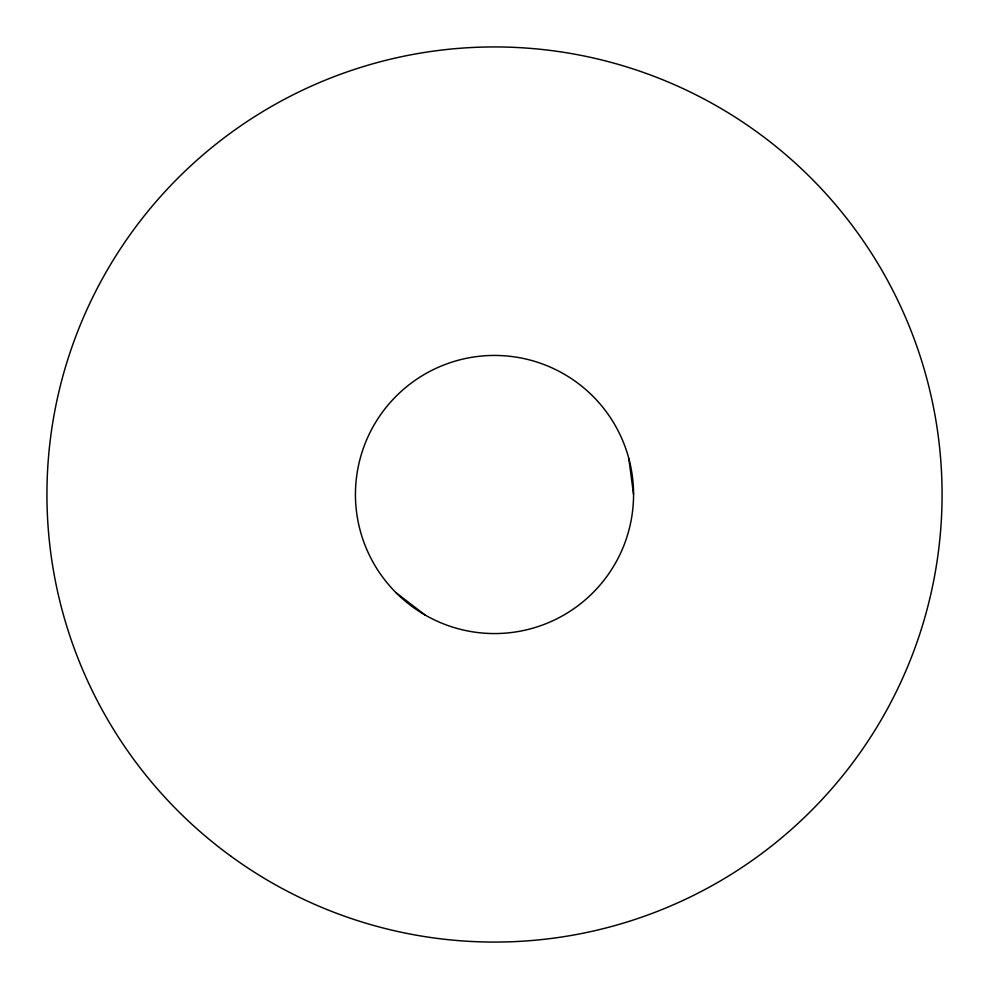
<?xml version="1.0" encoding="UTF-8"?>
<svg xmlns="http://www.w3.org/2000/svg" width="989" height="989" viewBox="0 0 989 989"><rect width="100%" height="100%" fill="white"/><g stroke="black" fill="none" stroke-linecap="round" stroke-linejoin="round"><path stroke-width="1.48" d="M396.169 592.831L424.973 614.935A139.066 139.066 0 0 0 633.566 494.5L628.819 458.513M424.973 614.935A139.066 139.066 0 0 1 424.973 374.065A139.066 139.066 0 0 1 633.566 494.5M230.87 856.19A447.572 447.572 0 0 0 939.55 541.96A447.572 447.572 0 0 0 313.08 85.351A447.572 447.572 0 0 0 230.87 856.19"/></g></svg>
